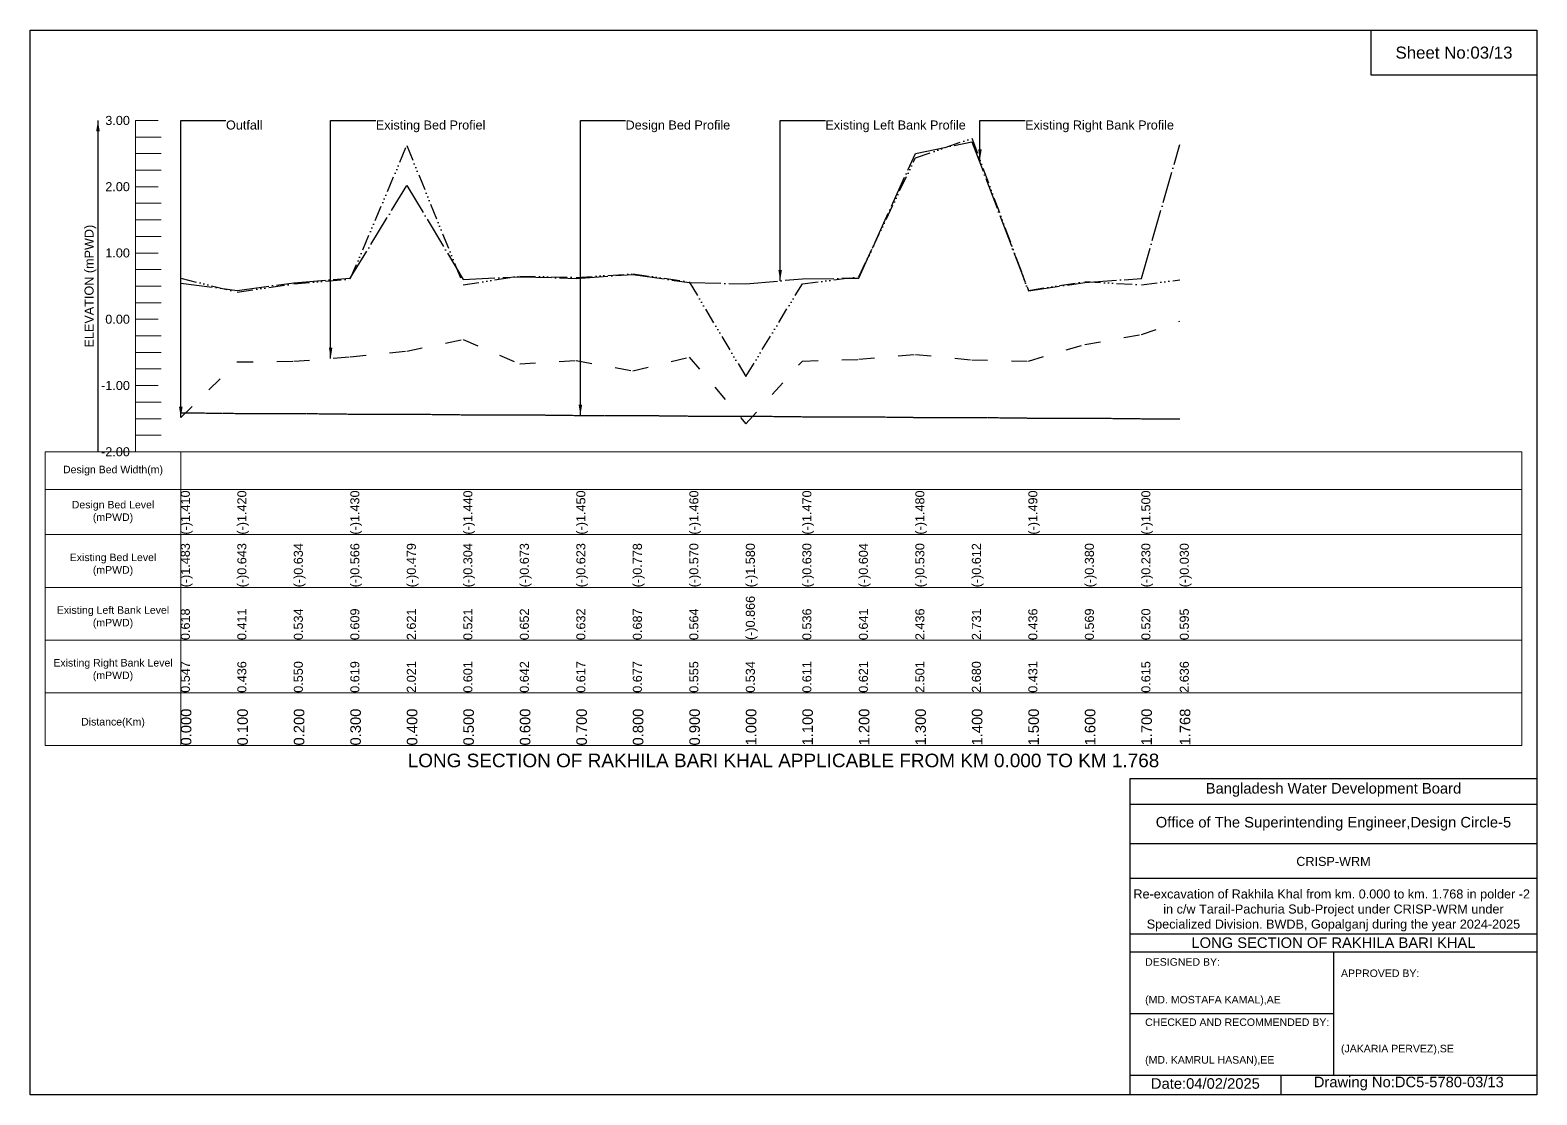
# Model space of a CAD drawing. Header units: inches. Extents: x 91000 to 238000, y -5656 to 6588.
# Drawn here: x 120000 to 128000, y -5656 to 0 of the extents above; entities that cross this region are included whole.
import ezdxf

# ---------------------------------------------------------------- set-up
doc = ezdxf.new("R2010")
doc.units = ezdxf.units.IN
doc.header["$LTSCALE"] = 7
doc.header["$MEASUREMENT"] = 0
for name, pattern in [('ACAD_ISO03W100', [30, 12, -18]), ('ACAD_ISO04W100', [30, 24, -3, 0, -3]), ('ACAD_ISO14W100', [24, 12, -3, 0, -3, 0, -3, 0, -3]), ('CENTER', [2, 1.25, -0.25, 0.25, -0.25])]:
    doc.linetypes.add(name, pattern=pattern)
for name, color, linetype, lineweight in [('Design Bed Level Long Section', 7, 'CENTER', 25), ('Existing Bed Level for Long Section', 7, 'ACAD_ISO03W100', 25), ('Existing Left Bank of Long section', 7, 'ACAD_ISO04W100', 25), ('Existing Right Bank of Long Section', 7, 'ACAD_ISO14W100', 25), ('Long Section Border', 7, 'Continuous', 9), ('Long Section Labels', 7, 'Continuous', 9), ('Vscale for Long Section', 7, 'Continuous', 9)]:
    doc.layers.add(name, color=color, linetype=linetype, lineweight=lineweight)
doc.styles.get("Standard").update_dxf_attribs({"font": 'arial.ttf'})
doc.dimstyles.get("Standard").update_dxf_attribs({"dimtxt": 0.18, "dimasz": 0.18, "dimexe": 0.18, "dimexo": 0.0625, "dimgap": 0.09, "dimtad": 0, "dimtih": 1, "dimtoh": 1, "dimdec": 4, "dimzin": 0, "dimdsep": 46, "dimtxsty": 'Standard', "dimcen": 0.09, "dimadec": 0, "dimazin": 0, "dimtfac": 1, "dimtdec": 4, "dimtofl": 0, "dimtmove": 0, "dimatfit": 3, "dimfxl": 1, "dimtolj": 1, "dimtzin": 0, "dimarcsym": 0})

msp = doc.modelspace()

# ---------------------------------------------------------------- linework, layer by layer
for points in [[(120000, 0), (128000, 0), (128000, -5656), (120000, -5656)], [(127120, 0), (128000, 0), (128000, -240), (127120, -240)]]:
    msp.add_lwpolyline(points, close=True)
for points in [[(125840, -5656), (125840, -3976), (128000, -3976)], [(125840, -4112), (128000, -4112)], [(125840, -4320), (128000, -4320)], [(125840, -4504), (128000, -4504)], [(125840, -4800), (128000, -4800)], [(125840, -4896), (128000, -4896)], [(126920, -4896), (126920, -5552)], [(125840, -5224), (126920, -5224)], [(125840, -5552), (128000, -5552)], [(126640, -5552), (126640, -5656)]]:
    msp.add_lwpolyline(points)
at = {"layer": 'Design Bed Level Long Section'}
msp.add_lwpolyline([(120800, -2032.3), (121100, -2035.8), (121400, -2035.8), (121700, -2039.4), (122000, -2039.4), (122300, -2042.9), (122600, -2042.9), (122900, -2046.4), (123200, -2046.4), (123500, -2049.9), (123800, -2049.9), (124100, -2053.4), (124400, -2053.4), (124700, -2057), (125000, -2057), (125300, -2060.5), (125600, -2060.5), (125900, -2064), (126104, -2064)], dxfattribs=at)
at = {"layer": 'Existing Bed Level for Long Section'}
msp.add_lwpolyline([(120800, -2058), (121100, -1762.3), (121400, -1759.2), (121700, -1735.2), (122000, -1704.6), (122300, -1643), (122600, -1772.9), (122900, -1755.3), (123200, -1809.9), (123500, -1736.6), (123800, -2092.2), (124100, -1757.8), (124400, -1748.6), (124700, -1722.6), (125000, -1751.4), (125300, -1757.8), (125600, -1669.8), (125900, -1617), (126104, -1546.6)], dxfattribs=at)
at = {"layer": 'Existing Left Bank of Long section'}
msp.add_lwpolyline([(120800, -1343.5), (121100, -1382.5), (121400, -1342.4), (121700, -1318.1), (122000, -824.6), (122300, -1324.4), (122600, -1310), (122900, -1318.8), (123200, -1297.7), (123500, -1340.6), (123800, -1348), (124100, -1320.9), (124400, -1317.4), (124700, -655.6), (125000, -592.6), (125300, -1384.3), (125600, -1340.6), (125900, -1319.5), (126104, -608.1)], dxfattribs=at)
at = {"layer": 'Existing Right Bank of Long Section'}
msp.add_lwpolyline([(120800, -1318.5), (121100, -1391.3), (121400, -1348), (121700, -1321.6), (122000, -613.4), (122300, -1352.6), (122600, -1306.5), (122900, -1313.5), (123200, -1294.2), (123500, -1337.5), (123800, -1840.8), (124100, -1347.3), (124400, -1310.4), (124700, -678.5), (125000, -574.7), (125300, -1382.5), (125600, -1335.7), (125900, -1353), (126104, -1326.6)], dxfattribs=at)
at = {"layer": 'Long Section Border'}
msp.add_lwpolyline([(120080, -2240), (127920, -2240), (127920, -3800), (120080, -3800)], close=True, dxfattribs=at)
for points in [[(120800, -2240), (120800, -3800)], [(120080, -2440), (127920, -2440)], [(120080, -2680), (127920, -2680)], [(120080, -2960), (127920, -2960)], [(120080, -3240), (127920, -3240)], [(120080, -3520), (127920, -3520)]]:
    msp.add_lwpolyline(points, dxfattribs=at)
at = {"layer": 'Vscale for Long Section'}
for points in [[(120560, -2240), (120560, -1888), (120560, -1536), (120560, -1184), (120560, -832), (120560, -480)], [(120560, -480), (120680, -480)], [(120560, -568), (120696, -568)], [(120560, -656), (120696, -656)], [(120560, -744), (120696, -744)], [(120560, -832), (120680, -832)], [(120560, -920), (120696, -920)], [(120560, -1008), (120696, -1008)], [(120560, -1096), (120696, -1096)], [(120560, -1184), (120680, -1184)], [(120560, -1272), (120696, -1272)], [(120560, -1360), (120696, -1360)], [(120560, -1448), (120696, -1448)], [(120560, -1536), (120680, -1536)], [(120560, -1624), (120696, -1624)], [(120560, -1712), (120696, -1712)], [(120560, -1800), (120696, -1800)], [(120560, -1888), (120680, -1888)], [(120560, -1976), (120696, -1976)], [(120560, -2064), (120696, -2064)], [(120560, -2152), (120696, -2152)], [(120560, -2240), (120680, -2240)]]:
    msp.add_lwpolyline(points, dxfattribs=at)

# ---------------------------------------------------------------- texts
at = {"attachment_point": 5}
for s, insert, char_height in [('Sheet No:03/13', (127560, -120), 64), ('Bangladesh Water Development Board', (126920, -4036), 56), ('Office of The Superintending Engineer,Design Circle-5', (126920, -4216), 56)]:
    msp.add_mtext(s, dxfattribs=dict(at, insert=insert, char_height=char_height))
for s, insert, char_height, width, attachment_point in [('CRISP-WRM', (126920, -4416), 48, 2240, 5), ('Re-excavation of Rakhila Khal from km. 0.000 to km. 1.768 in polder -2  in c/w Tarail-Pachuria Sub-Project under CRISP-WRM under Specialized Division. BWDB, Gopalganj during the year 2024-2025', (126920, -4676), 48, 2160, 5), ('LONG SECTION OF RAKHILA BARI KHAL', (126920, -4848), 56, 2240, 5), ('DESIGNED BY:^J^J^J(MD. MOSTAFA KAMAL),AE', (125920, -5056), 40, 1120, 4), ('APPROVED BY:^J^J^J^J^J^J(JAKARIA PERVEZ),SE', (126960, -5216), 40, 1120, 4), ('CHECKED AND RECOMMENDED BY:^J^J^J(MD. KAMRUL HASAN),EE', (125920, -5376), 40, 1120, 4), ('Date:04/02/2025', (126240, -5596), 56, 1120, 5), ('Drawing No:DC5-5780-03/13', (127320, -5596), 56, 1760, 5)]:
    msp.add_mtext(s, dxfattribs=dict(insert=insert, char_height=char_height, width=width, attachment_point=attachment_point))
at = {"layer": 'Long Section Border', "attachment_point": 5}
for s, insert, char_height in [('Design Bed Width(m)', (120440, -2340), 40), ('Design Bed Level^J(mPWD)', (120440, -2560), 40), ('Existing Bed Level^J(mPWD)', (120440, -2840), 40), ('Existing Left Bank Level^J(mPWD)', (120440, -3120), 40), ('Existing Right Bank Level^J(mPWD)', (120440, -3400), 40), ('Distance(Km)', (120440, -3680), 40), ('LONG SECTION OF RAKHILA BARI KHAL APPLICABLE FROM KM 0.000 TO KM 1.768', (124000, -3880), 72)]:
    msp.add_mtext(s, dxfattribs=dict(at, insert=insert, char_height=char_height))
at = {"layer": 'Long Section Labels', "char_height": 48, "attachment_point": 1}
for s, insert in [('Outfall', (121040, -480)), ('Existing Bed Profiel', (121835.6, -480)), ('Design Bed Profile', (123161.6, -480)), ('Existing Left Bank Profile', (124222.3, -480)), ('Existing Right Bank Profile', (125283, -480))]:
    msp.add_mtext(s, dxfattribs=dict(at, insert=insert))
at = {"layer": 'Vscale for Long Section', "char_height": 48, "attachment_point": 6}
for s, insert in [('3.00', (120529.6, -480)), ('2.00', (120529.6, -832)), ('1.00', (120529.6, -1184)), ('0.00', (120529.6, -1536)), ('-1.00', (120529.6, -1888)), ('-2.00', (120529.6, -2240))]:
    msp.add_mtext(s, dxfattribs=dict(at, insert=insert))
at = {"layer": 'Vscale for Long Section', "rotation": 90}
for s, insert, char_height, attachment_point in [('ELEVATION (mPWD)', (120320, -1360), 48, 5), ('(-)1.410', (120800, -2680), 48, 1), ('(-)1.420', (121100, -2680), 48, 1), ('(-)1.420', (121100, -2680), 48, 1), ('(-)1.430', (121700, -2680), 48, 1), ('(-)1.430', (121700, -2680), 48, 1), ('(-)1.440', (122300, -2680), 48, 1), ('(-)1.440', (122300, -2680), 48, 1), ('(-)1.450', (122900, -2680), 48, 1), ('(-)1.450', (122900, -2680), 48, 1), ('(-)1.460', (123500, -2680), 48, 1), ('(-)1.460', (123500, -2680), 48, 1), ('(-)1.470', (124100, -2680), 48, 1), ('(-)1.470', (124100, -2680), 48, 1), ('(-)1.480', (124700, -2680), 48, 1), ('(-)1.480', (124700, -2680), 48, 1), ('(-)1.490', (125300, -2680), 48, 1), ('(-)1.490', (125300, -2680), 48, 1), ('(-)1.500', (125900, -2680), 48, 1), ('(-)1.500', (125900, -2680), 48, 1), ('(-)1.483', (120800, -2960), 48, 1), ('(-)0.643', (121100, -2960), 48, 1), ('(-)0.634', (121400, -2960), 48, 1), ('(-)0.566', (121700, -2960), 48, 1), ('(-)0.479', (122000, -2960), 48, 1), ('(-)0.304', (122300, -2960), 48, 1), ('(-)0.673', (122600, -2960), 48, 1), ('(-)0.623', (122900, -2960), 48, 1), ('(-)0.778', (123200, -2960), 48, 1), ('(-)0.570', (123500, -2960), 48, 1), ('(-)1.580', (123800, -2960), 48, 1), ('(-)0.630', (124100, -2960), 48, 1), ('(-)0.630', (124100, -2960), 48, 1), ('(-)0.604', (124400, -2960), 48, 1), ('(-)0.530', (124700, -2960), 48, 1), ('(-)0.612', (125000, -2960), 48, 1), ('(-)0.380', (125600, -2960), 48, 1), ('(-)0.230', (125900, -2960), 48, 1), ('(-)0.030', (126104, -2960), 48, 1), ('(-)0.866', (123800, -3240), 48, 1), ('0.618', (120800, -3240), 48, 1), ('0.411', (121100, -3240), 48, 1), ('0.534', (121400, -3240), 48, 1), ('0.609', (121700, -3240), 48, 1), ('2.621', (122000, -3240), 48, 1), ('0.521', (122300, -3240), 48, 1), ('0.652', (122600, -3240), 48, 1), ('0.632', (122900, -3240), 48, 1), ('0.687', (123200, -3240), 48, 1), ('0.564', (123500, -3240), 48, 1), ('0.536', (124100, -3240), 48, 1), ('0.641', (124400, -3240), 48, 1), ('2.436', (124700, -3240), 48, 1), ('2.731', (125000, -3240), 48, 1), ('0.436', (125300, -3240), 48, 1), ('0.569', (125600, -3240), 48, 1), ('0.520', (125900, -3240), 48, 1), ('0.595', (126104, -3240), 48, 1), ('0.547', (120800, -3520), 48, 1), ('0.436', (121100, -3520), 48, 1), ('0.550', (121400, -3520), 48, 1), ('0.619', (121700, -3520), 48, 1), ('2.021', (122000, -3520), 48, 1), ('0.601', (122300, -3520), 48, 1), ('0.642', (122600, -3520), 48, 1), ('0.617', (122900, -3520), 48, 1), ('0.677', (123200, -3520), 48, 1), ('0.555', (123500, -3520), 48, 1), ('0.555', (123500, -3520), 48, 1), ('0.534', (123800, -3520), 48, 1), ('0.611', (124100, -3520), 48, 1), ('0.621', (124400, -3520), 48, 1), ('2.501', (124700, -3520), 48, 1), ('2.680', (125000, -3520), 48, 1), ('0.431', (125300, -3520), 48, 1), ('0.615', (125900, -3520), 48, 1), ('2.636', (126104, -3520), 48, 1), ('0.000', (120800, -3800), 56, 1), ('0.100', (121100, -3800), 56, 1), ('0.200', (121400, -3800), 56, 1), ('0.300', (121700, -3800), 56, 1), ('0.400', (122000, -3800), 56, 1), ('0.500', (122300, -3800), 56, 1), ('0.600', (122600, -3800), 56, 1), ('0.700', (122900, -3800), 56, 1), ('0.800', (123200, -3800), 56, 1), ('0.900', (123500, -3800), 56, 1), ('1.000', (123800, -3800), 56, 1), ('1.100', (124100, -3800), 56, 1), ('1.200', (124400, -3800), 56, 1), ('1.300', (124700, -3800), 56, 1), ('1.400', (125000, -3800), 56, 1), ('1.500', (125300, -3800), 56, 1), ('1.600', (125600, -3800), 56, 1), ('1.700', (125900, -3800), 56, 1), ('1.768', (126104, -3800), 56, 1)]:
    msp.add_mtext(s, dxfattribs=dict(at, insert=insert, char_height=char_height, attachment_point=attachment_point))

# ---------------------------------------------------------------- leaders
at = {"layer": 'Long Section Labels', "annotation_type": 0, "has_hookline": 1, "hookline_direction": 0}
for points, text_width in [([(120800, -2058), (120800, -480), (121039.9, -480)], 185.8), ([(121595.6, -1743.6), (121595.6, -480), (121835.5, -480)], 571.4), ([(122921.6, -2046.4), (122921.6, -480), (123161.5, -480)], 547.4), ([(123982.3, -1331.6), (123982.3, -480), (124222.2, -480)], 737.4), ([(125043, -690.3), (125043, -480), (125282.9, -480)], 782)]:
    msp.add_leader(points, dimstyle='Standard', override={"dimasz": 57.6}, dxfattribs=dict(at, text_width=text_width))
at = {"layer": 'Vscale for Long Section'}
msp.add_leader([(120360, -480), (120360, -2240)], dimstyle='Standard', override={"dimasz": 57.6}, dxfattribs=at)

doc.saveas('drawing.dxf')
